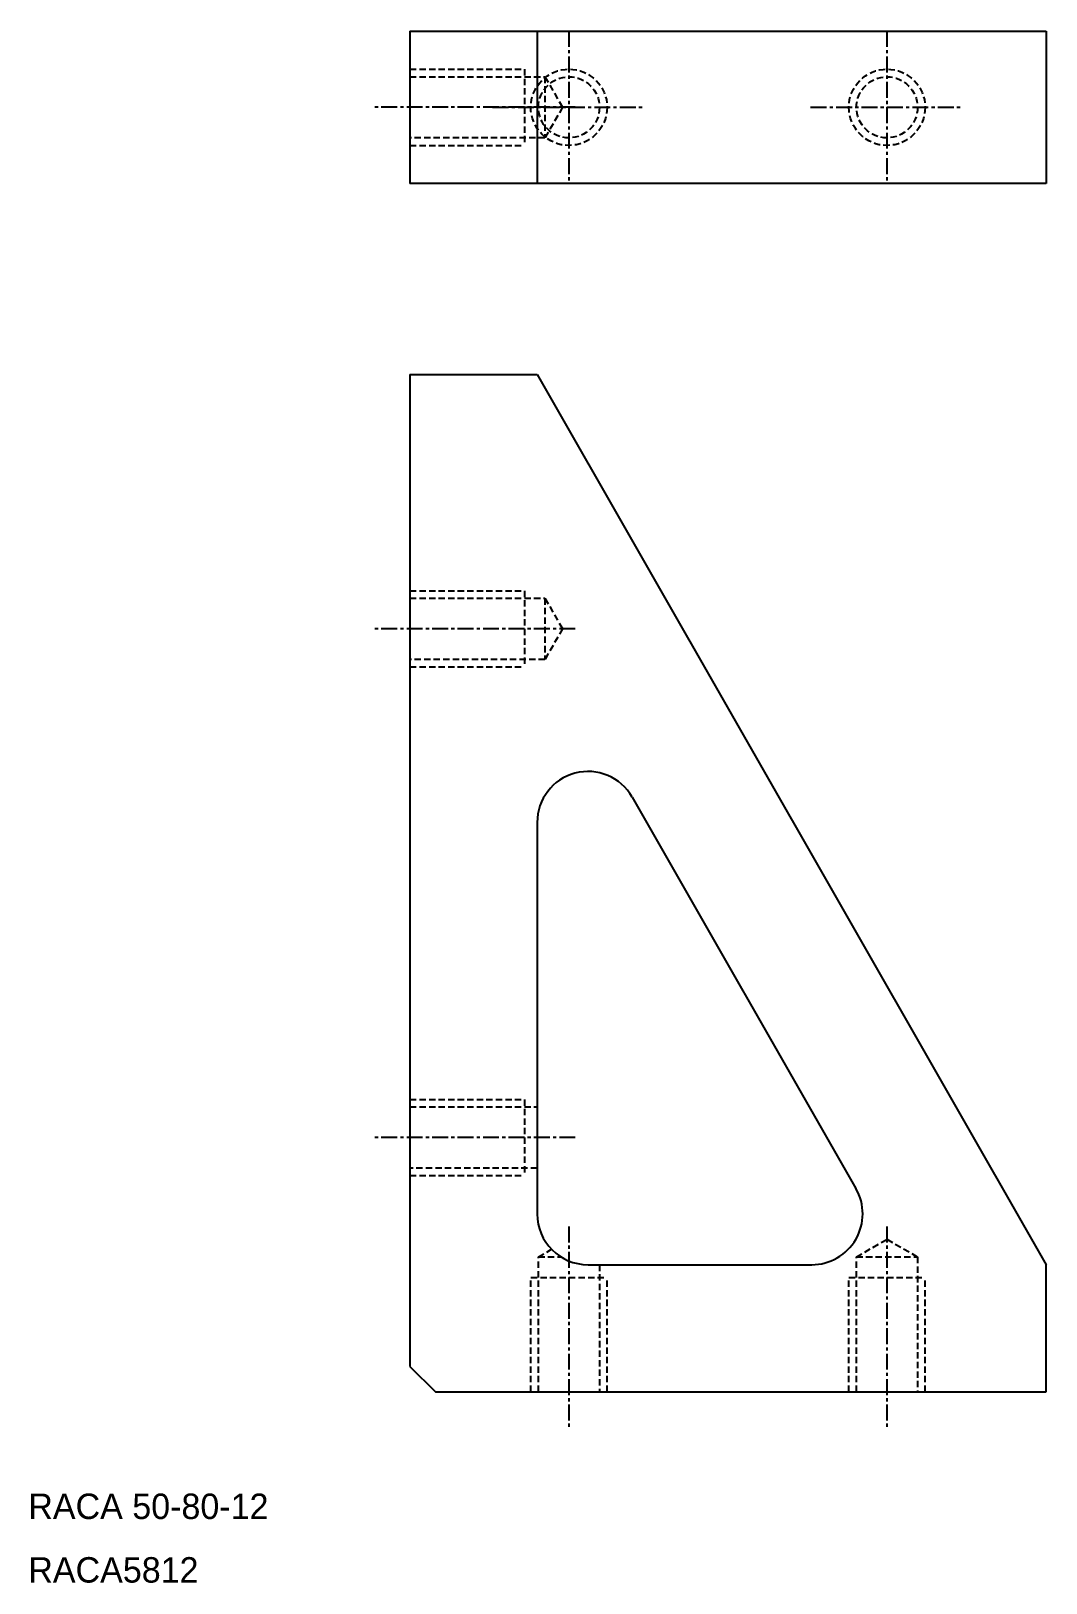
# Model space of a CAD drawing. Extents: x 8575 to 8655, y 312 to 434.
import ezdxf

# ---------------------------------------------------------------- set-up
doc = ezdxf.new("R2010")
doc.units = 0
doc.linetypes.add('CENTER', pattern=[2, 1.25, -0.25, 0.25, -0.25])
doc.linetypes.add('DASHED', pattern=[0.75, 0.5, -0.25])
doc.layers.get('0').update_dxf_attribs({"linetype": 'CONTINUOUS'})
doc.layers.get('DEFPOINTS').update_dxf_attribs({"linetype": 'CONTINUOUS'})
doc.layers.add('CENTER', color=1, linetype='CENTER')

msp = doc.modelspace()

# ---------------------------------------------------------------- linework, layer by layer
at = {"color": 7, "linetype": 'CONTINUOUS'}
for p, q in [((8605.07, 434.28), (8605.07, 422.28)), ((8615.07, 434.28), (8615.07, 422.28)), ((8655.07, 434.28), (8655.07, 422.28)), ((8655.07, 422.28), (8605.07, 422.28)), ((8605.07, 407.27), (8615.07, 407.27)), ((8605.07, 407.27), (8605.07, 329.27)), ((8615.07, 407.27), (8655.07, 337.27)), ((8622.54, 374.04), (8640.13, 343.25)), ((8615.07, 372.05), (8615.07, 341.27)), ((8619.07, 337.27), (8636.66, 337.27)), ((8655.07, 327.27), (8655.07, 337.27)), ((8605.07, 329.27), (8607.07, 327.27)), ((8607.07, 327.27), (8655.07, 327.27))]:
    msp.add_line(p, q, dxfattribs=at)
at = {"color": 3, "linetype": 'DASHED'}
for p, q in [((8605.07, 431.28), (8614.07, 431.28)), ((8614.07, 431.28), (8614.07, 425.28)), ((8605.07, 430.68), (8615.68, 430.68)), ((8615.68, 430.68), (8617.07, 428.28)), ((8615.68, 430.68), (8615.68, 425.88)), ((8617.07, 428.28), (8615.68, 425.88)), ((8615.68, 425.88), (8605.07, 425.88)), ((8605.07, 425.28), (8614.07, 425.28)), ((8605.07, 390.27), (8614.07, 390.27)), ((8605.07, 389.67), (8615.68, 389.67)), ((8614.07, 390.27), (8614.07, 384.27)), ((8615.68, 389.67), (8617.07, 387.27)), ((8615.68, 389.67), (8615.68, 384.87)), ((8617.07, 387.27), (8615.68, 384.87)), ((8615.68, 384.87), (8605.07, 384.87)), ((8605.07, 384.27), (8614.07, 384.27)), ((8605.07, 350.27), (8614.07, 350.27)), ((8614.07, 350.27), (8614.07, 344.27)), ((8605.07, 349.67), (8615.07, 349.67)), ((8615.07, 344.87), (8605.07, 344.87)), ((8605.07, 344.27), (8614.07, 344.27)), ((8640.17, 337.88), (8642.57, 339.27)), ((8642.57, 339.27), (8644.97, 337.88)), ((8615.17, 337.88), (8616.2, 338.48)), ((8615.17, 327.27), (8615.17, 337.88)), ((8615.17, 337.88), (8616.94, 337.88)), ((8619.97, 337.27), (8619.97, 327.27)), ((8640.17, 327.27), (8640.17, 337.88)), ((8640.17, 337.88), (8644.97, 337.88)), ((8644.97, 337.88), (8644.97, 327.27)), ((8614.57, 327.27), (8614.57, 336.27)), ((8614.57, 336.27), (8620.57, 336.27)), ((8620.57, 327.27), (8620.57, 336.27)), ((8639.57, 327.27), (8639.57, 336.27)), ((8639.57, 336.27), (8645.57, 336.27)), ((8645.57, 327.27), (8645.57, 336.27))]:
    msp.add_line(p, q, dxfattribs=at)
for centre, radius in [((8617.57, 428.28), 3), ((8642.57, 428.28), 3), ((8617.57, 428.28), 2.4), ((8642.57, 428.28), 2.4)]:
    msp.add_circle(centre, radius, dxfattribs=at)
at = {"color": 7, "linetype": 'CONTINUOUS'}
for centre, start, end in [((8619.07, 372.05), 29.7449, 180), ((8636.66, 341.27), 270, 29.7449), ((8619.07, 341.27), 180, 270)]:
    msp.add_arc(centre, 4, start, end, dxfattribs=at)
at = {"layer": 'CENTER', "color": 1, "linetype": 'CENTER'}
for p, q in [((8617.57, 434.28), (8617.57, 422.28)), ((8642.57, 434.28), (8642.57, 422.28)), ((8618.07, 428.28), (8602.07, 428.28)), ((8611.57, 428.28), (8623.57, 428.28)), ((8636.57, 428.28), (8648.57, 428.28)), ((8618.07, 387.27), (8602.07, 387.27)), ((8618.07, 347.27), (8602.07, 347.27)), ((8617.57, 340.27), (8617.57, 324.27)), ((8642.57, 340.27), (8642.57, 324.27))]:
    msp.add_line(p, q, dxfattribs=at)
at = {"layer": 'DEFPOINTS'}
msp.add_line((8605.07, 434.28), (8655.07, 434.28), dxfattribs=at)

# ---------------------------------------------------------------- texts
at = {"color": 7, "linetype": 'CONTINUOUS'}
for s, p in [('RACA 50-80-12', (8575.07, 317.27)), ('RACA5812', (8575.07, 312.27))]:
    msp.add_text(s, height=2, dxfattribs=at).set_placement(p)

doc.saveas('drawing.dxf')
